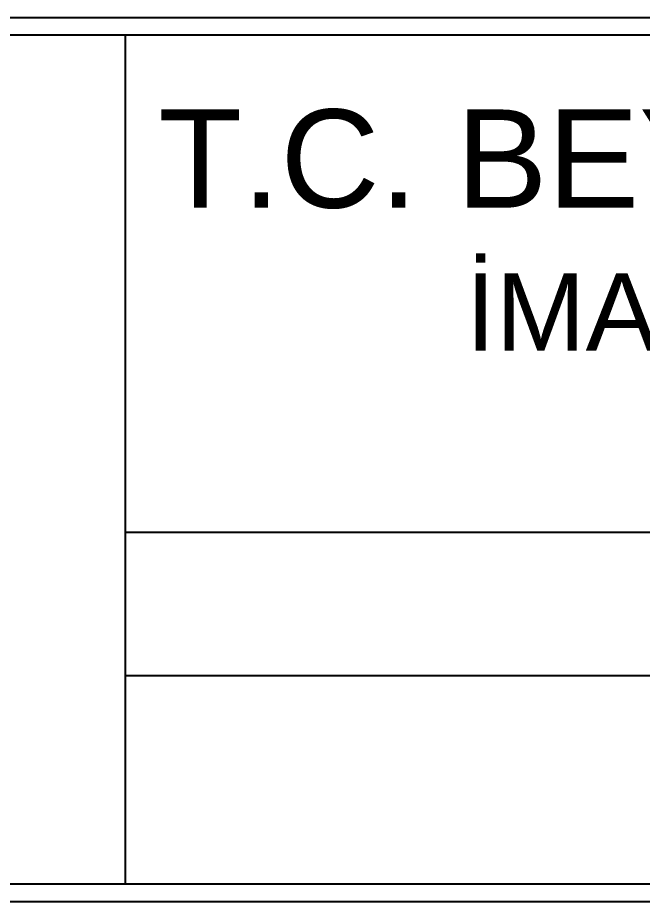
# Model space of a CAD drawing. Header units: millimetres. Extents: x 82776 to 137242, y 11666 to 27998.
# Drawn here: x 83037.6 to 83215.4, y 17917.1 to 18168.7 of the extents above; entities that cross this region are included whole.
import ezdxf

# ---------------------------------------------------------------- set-up
doc = ezdxf.new("R2010")
doc.units = ezdxf.units.MM
doc.styles.add('mahal', font='arial.ttf')

# ---------------------------------------------------------------- blocks, each defined once
blk = doc.blocks.new('BEYKOZ ANTET')
at = {"lineweight": 25}
for p, q in [((291.83, 1812.78, -1114.8), (291.83, 2054.39, -1114.8)), ((999.6, 1912.78, -1114.8), (291.83, 1912.78, -1114.8)), ((999.6, 1871.95, -1114.8), (291.83, 1871.95, -1114.8))]:
    blk.add_line(p, q, dxfattribs=at)
at = {"lineweight": 25, "elevation": -1114.8}
for points in [[(45.29, 1807.78), (1004.6, 1807.78), (1004.6, 2059.39), (45.29, 2059.39)], [(50.29, 1812.78), (999.67, 1812.78), (999.6, 2054.39), (50.29, 2054.39)]]:
    blk.add_lwpolyline(points, close=True, dxfattribs=at)
at = {"insert": (291.83, 2033.27, -1114.8), "char_height": 28.5, "attachment_point": 1, "style": 'mahal'}
blk.add_mtext_dynamic_manual_height_columns('\\pxqc;{\\H0.98246x;T.C. BEYKOZ BELEDİYE BAŞKANLIĞI}\\P{\\H0.77193x;İMAR VE ŞEHİRCİLİK MÜDÜRLÜĞÜ}', width=707.7738, gutter_width=1, heights=[0], dxfattribs=at)

msp = doc.modelspace()

# ---------------------------------------------------------------- block references
msp.add_blockref('BEYKOZ ANTET', (82776.39, 16109.34))

doc.saveas('drawing.dxf')
